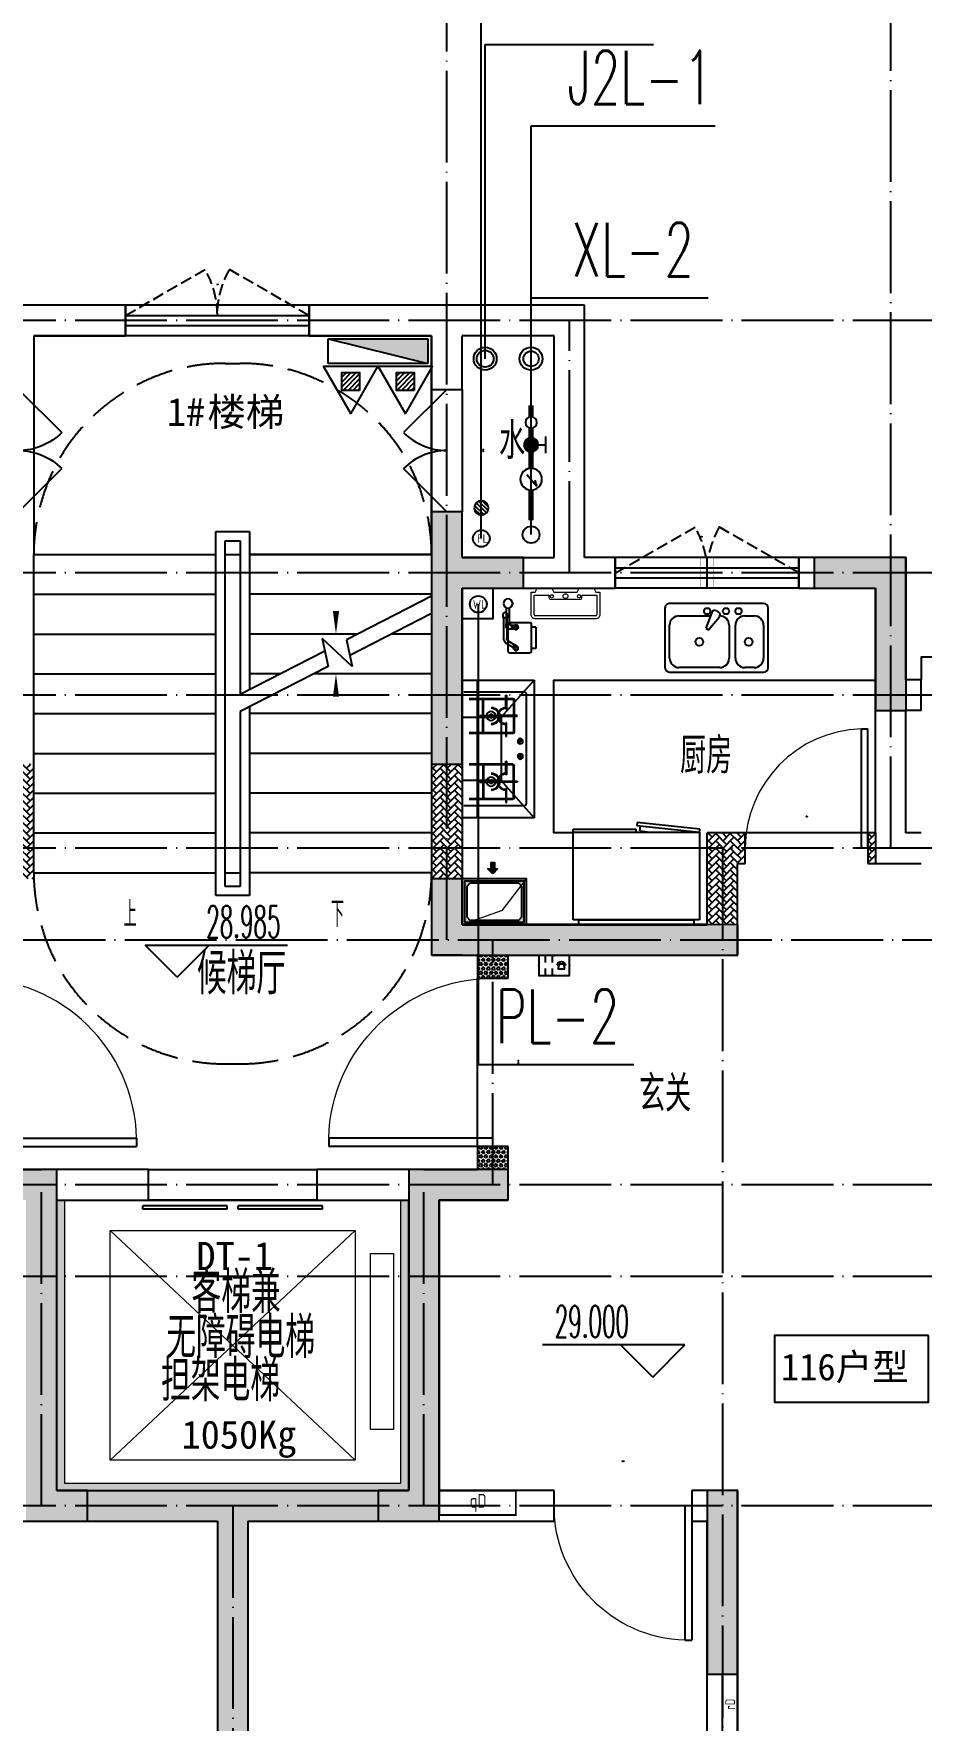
# Model space of a CAD drawing. Extents: x 27938 to 1507990, y 110129 to 923079.
# Drawn here: x 839117 to 844917, y 367223 to 378249 of the extents above; entities that cross this region are included whole.
import ezdxf
from ezdxf.enums import TextEntityAlignment as Align

# ---------------------------------------------------------------- set-up
doc = ezdxf.new("R2010")
doc.units = 0
doc.header["$LTSCALE"] = 1000
doc.header["$MEASUREMENT"] = 0
doc.linetypes.add('DASH', pattern=[0.35, 0.25, -0.1])
doc.linetypes.add('DOTE', pattern=[2.42, 2, -0.2, 0.02, -0.2])
for name, color, linetype, lineweight in [('3.5方案汇报，与郭总、侯月琴确定户型_t8$0$STAIR', 2, 'Continuous', 18), ('EQUIP-消防', 3, 'Continuous', 20), ('填充', 251, 'Continuous', 5), ('平面-空调室内机', 176, 'Continuous', 9), ('平面-空调预留孔', 173, 'Continuous', 15), ('空调', 76, 'Continuous', 13), ('立面-洞口示意', 152, 'Continuous', 13)]:
    doc.layers.add(name, color=color, linetype=linetype, lineweight=lineweight)
for name, color, linetype in [('AH-FURNITURE', 1, 'Continuous'), ('COLUMN', 9, 'Continuous'), ('DIM_ELEV', 3, 'Continuous'), ('DIM_SYMB', 3, 'Continuous'), ('DIM_不分区消火栓', 1, 'Continuous'), ('DIM_管井排水', 5, 'Continuous'), ('DIM_给水', 3, 'Continuous'), ('DIM_餐饮排水', 31, 'Continuous'), ('DOTE', 1, 'Continuous'), ('EQUIP-安防', 3, 'Continuous'), ('EQUIP_地漏', 7, 'Continuous'), ('EQUIP_消火栓', 7, 'Continuous'), ('EQUIP_消防', 7, 'Continuous'), ('IP-bath&kitchen-JOHNSON', 4, 'Continuous'), ('LVTRY', 6, 'Continuous'), ('PUB_HATCH', 8, 'Continuous'), ('PUB_TEXT', 4, 'Continuous'), ('STAIR', 2, 'Continuous'), ('VPIPE-不分区消火栓', 1, 'Continuous'), ('VPIPE-中水', 122, 'Continuous'), ('VPIPE-凝结', 150, 'N'), ('VPIPE-废水', 31, 'Continuous'), ('VPIPE-消防', 1, 'X1'), ('VPIPE-管井排水', 210, 'GF'), ('VPIPE-给水', 3, 'J1'), ('VPIPE-给水中', 72, 'J2'), ('VPIPE-餐饮排水', 41, 'P'), ('WALL', 9, 'Continuous'), ('WINDOW', 4, 'Continuous'), ('WINDOW_TEXT', 7, 'Continuous'), ('保温', 6, 'Continuous'), ('建筑-排气道', 9, 'Continuous'), ('机电标识类', 1, 'Continuous'), ('污水', 3, 'Continuous'), ('看线', 251, 'Continuous'), ('给水', 4, 'Continuous')]:
    doc.layers.add(name, color=color, linetype=linetype)
doc.styles.add('_TCH_DIM', font='SIMPLEX.shx', dxfattribs={"width": 0.7, "bigfont": 'GBCBIG.shx'})
doc.styles.add('_TCH_WINDOW', font='SIMPLEX.shx', dxfattribs={"width": 0.7, "height": 3.5, "bigfont": 'GBCBIG.shx'})
doc.styles.add('_TEL_DIM', font='SIMPLEX', dxfattribs={"width": 0.8, "height": 3.5, "bigfont": 'HZTXT'})
doc.styles.add('_TWT_SERIAL', font='SIMPLEX', dxfattribs={"width": 0.8, "height": 3.5, "bigfont": 'HZTXT'})
doc.styles.add('DIM_FONT', font='SIMPLEX.shx', dxfattribs={"width": 0.56})
doc.styles.get("Standard").update_dxf_attribs({"font": 'gbenor.shx', "bigfont": 'gbcbig.shx'})
doc.styles.add('房间名称', font='TSSDENG', dxfattribs={"width": 0.8, "bigfont": 'HZTXT'})
doc.styles.add('黑体', font='simhei.ttf')
doc.linetypes.add('GF', pattern='A,3,-0.2,["GF",Standard,S=0.25,R=0,X=-0.1,Y=-0.115],-0.35', length=3.55)
doc.linetypes.add('J1', pattern='A,3,-0.2,["J1",Standard,S=0.25,R=0,X=-0.1,Y=-0.115],-0.35', length=3.55)
doc.linetypes.add('J2', pattern='A,3,-0.2,["J2",Standard,S=0.25,R=0,X=-0.1,Y=-0.115],-0.35', length=3.55)
doc.linetypes.add('N', pattern='A,3,-0.2,["N",Standard,S=0.25,R=0,X=-0.1,Y=-0.115],-0.2', length=3.4)
doc.linetypes.add('P', pattern='A,3,-0.2,["P",Standard,S=0.25,R=0,X=-0.1,Y=-0.115],-0.2', length=3.4)
doc.linetypes.add('X1', pattern='A,3,-0.2,["X1",Standard,S=0.25,R=0,X=-0.1,Y=-0.115],-0.35', length=3.55)
pattern_1 = [(45, (0, 0), (0, 47.4157523), [100.584, -33.528]), (135, (23.708, 23.708), (3e-15, 47.4157523), [100.584, -33.528])]
pattern_2 = [(90, (0, 0), (-16.49778, 1e-15), [9.525, -19.05]), (210, (0, 0), (8.24889, -14.2874966), [9.525, -19.05]), (150, (6e-16, 9.525), (-8.24889, -14.2874966), [9.525, -19.05])]

# ---------------------------------------------------------------- blocks, each defined once
blk = doc.blocks.new('GDGDGDSDA')
at = {"layer": 'DOTE', "color": 0, "linetype": 'DOTE', "ltscale": 0.3}
for p, q in [((433235, 370059), (433235, 376108)), ((436135, 370658), (436135, 376108)), ((471335, 374108), (417335, 374108)), ((434035, 372458), (434035, 374108)), ((471335, 372458), (417335, 372458)), ((471335, 371658), (417335, 371658)), ((471335, 370658), (417335, 370658)), ((435035, 370658), (435035, 359558)), ((417335, 370059), (471335, 370059)), ((433535, 368458), (433535, 370058)), ((471335, 368458), (417335, 368458)), ((430585, 366358), (430585, 368458)), ((433085, 366358), (433085, 368458)), ((471335, 367858), (417335, 367858)), ((471335, 366358), (417335, 366358)), ((431835, 366358), (431835, 359558))]:
    blk.add_line(p, q, dxfattribs=at)
blk = doc.blocks.new('rtyg7uyhg')
at = {"layer": 'LVTRY', "color": 0}
for p, q in [((193590, 45458), (193590, 45069)), ((194235, 45489), (193621, 45489)), ((193896, 45430), (193858, 45326)), ((193926, 45440), (193940, 45432)), ((194265, 45069), (194265, 45458)), ((193621, 45131), (193621, 45346)), ((193682, 45407), (193888, 45407)), ((193858, 45326), (193875, 45316)), ((193875, 45316), (193946, 45401)), ((194010, 45346), (194010, 45131)), ((194051, 45131), (194051, 45346)), ((194112, 45407), (194173, 45407)), ((194235, 45346), (194235, 45131)), ((193621, 45039), (194235, 45039)), ((193948, 45069), (193682, 45069)), ((194173, 45069), (194112, 45069))]:
    blk.add_line(p, q, dxfattribs=at)
for centre, radius in [((193866, 45438), 20.5), ((193989, 45438), 20.5), ((194071, 45438), 20.5), ((193815, 45238), 25.6), ((194137, 45238), 25.6)]:
    blk.add_circle(centre, radius, dxfattribs=at)
for centre, radius, start, end in [((193621, 45458), 30.7, 90, 180), ((193916, 45423), 20.5, 60, 159.4623), ((193930, 45414), 20.5, 320.5377, 60), ((194235, 45458), 30.7, 360, 90), ((193682, 45346), 61.4, 90, 180), ((193948, 45346), 61.4, 360, 90), ((194112, 45346), 61.4, 90, 180), ((194173, 45346), 61.4, 360, 90), ((193682, 45131), 61.4, 180, 270), ((193948, 45131), 61.4, 270, 360), ((194112, 45131), 61.4, 180, 270), ((194173, 45131), 61.4, 270, 360), ((193621, 45069), 30.7, 180, 270), ((194235, 45069), 30.7, 270, 360)]:
    blk.add_arc(centre, radius, start, end, dxfattribs=at)
at = {"layer": 'LVTRY', "color": 0, "style": 'DIM_FONT', "width": 0.8, "flags": 9}
for tag in ['YSIZE', 'XSIZE']:
    blk.add_attdef(tag, (193928, 45488), '', height=0.5, rotation=90, dxfattribs=at)
blk = doc.blocks.new('A$C60D053AF')
at = {"layer": 'AH-FURNITURE', "color": 0}
for p, q in [((233, -90), (128, -90)), ((233, -110), (128, -110)), ((193, -71), (328, -71)), ((193, -91), (328, -91)), ((342, -97), (370, -143)), ((356, -83), (384, -129)), ((245, -129), (245, -122)), ((265, -129), (265, -122)), ((255, -281), (255, -251)), ((255, -281), (393, -281)), ((393, -281), (393, -251))]:
    blk.add_line(p, q, dxfattribs=at)
for points in [[(170, -68, 1), (170, -94), (193, -94), (193, -68)], [(234, -251), (414, -251, 0.414214), (424, -241), (424, -111, 0.414214), (414, -101), (234, -101, 0.414214), (224, -111), (224, -241, 0.414214)], [(268, -122), (268, -107, 0.414214), (248, -87), (233, -87), (233, -113), (242, -113), (242, -122)], [(242, -152, 1), (268, -152), (268, -129), (242, -129)], [(384, -161, 1), (402, -143), (386, -127), (368, -145)]]:
    blk.add_lwpolyline(points, format="xyb", close=True, dxfattribs=at)
for centre, radius in [((100, -100), 30), ((255, -152), 15), ((255, -152), 10), ((393, -152), 15), ((393, -152), 10)]:
    blk.add_circle(centre, radius, dxfattribs=at)
for radius in [40, 20]:
    blk.add_arc((328, -111), radius, 45, 90, dxfattribs=at)
blk = doc.blocks.new('A-Kitchen-7')
at = {"layer": 'LVTRY', "color": 0}
for p, q in [((-519, 780), (-7, 834)), ((-7, 834), (-4, 811)), ((-515, 756), (-519, 780)), ((-4, 811), (-515, 756)), ((515, 756), (-515, 756)), ((-515, 756), (-515, 40)), ((-486, 761), (-485, 756)), ((-29, 767), (-112, 756)), ((-29, 767), (-35, 806)), ((515, 780), (0, 780)), ((0, 756), (0, 780)), ((515, 756), (515, 780)), ((515, 40), (515, 756)), ((-515, 40), (515, 40))]:
    blk.add_line(p, q, dxfattribs=at)
blk.add_lwpolyline([(-469, 40), (-469, 0), (469, 0), (469, 40)], close=True, dxfattribs=at)
blk = doc.blocks.new('*U41')
h = blk.add_hatch(color=0)
h.set_gradient(color1=(0, 0, 255), rotation=180, tint=1)
h.paths.add_polyline_path([(0, 0), (-6.35, -6.35), (-6.35, -2.159), (-15, -2.159), (-15, 2.159), (-6.35, 2.159), (-6.35, 6.35)])
at = {"color": 0, "linetype": 'Continuous'}
blk.add_lwpolyline([(0, 0), (-6.35, -6.35), (-6.35, -2.159), (-15, -2.159), (-15, 2.159), (-6.35, 2.159), (-6.35, 6.35)], close=True, dxfattribs=at)
blk = doc.blocks.new('sgrsefv')
at = {"layer": 'PUB_HATCH'}
blk.add_hatch(color=0, dxfattribs=at).paths.add_polyline_path([(1112933, 840916), (1112933, 840646), (1113073, 840646), (1113073, 840661), (1112968, 840661), (1112948, 840681), (1112948, 840881), (1112968, 840901), (1113288, 840901), (1113308, 840881), (1113308, 840681), (1113288, 840661), (1113183, 840661), (1113183, 840646), (1113323, 840646), (1113323, 840916)])
at = {"layer": 'LVTRY', "color": 0}
for p, q in [((1113073, 840661), (1113073, 840646)), ((1113183, 840661), (1113183, 840646))]:
    blk.add_line(p, q, dxfattribs=at)
for points in [[(1112918, 840931), (1113338, 840931), (1113338, 840631), (1112918, 840631)], [(1112933, 840916), (1113323, 840916), (1113323, 840646), (1112933, 840646)], [(1113288, 840661), (1112968, 840661), (1112948, 840681), (1112948, 840881), (1112968, 840901), (1113288, 840901), (1113308, 840881), (1113308, 840681), (1113288, 840661)]]:
    blk.add_lwpolyline(points, close=True, dxfattribs=at)
at = {"layer": '立面-洞口示意', "color": 0}
blk.add_lwpolyline([(1112918, 840931), (1113182, 840837), (1113338, 840631)], dxfattribs=at)
at = {"layer": '建筑-排气道', "color": 8, "xscale": -5, "yscale": 5, "zscale": 5, "rotation": 270}
blk.add_blockref('*U41', (1113118, 840599), dxfattribs=at)
blk = doc.blocks.new('FRSDFDGDGDRGDR')
at = {"layer": '平面-空调预留孔', "color": 0}
for p, q in [((699612, 775044), (699612, 775441)), ((699619, 775448), (699746, 775448)), ((699746, 775448), (699746, 775355)), ((699720, 775342), (699720, 775143)), ((699727, 775349), (699740, 775349)), ((699727, 775136), (699740, 775136)), ((699746, 775037), (699619, 775037)), ((699746, 775130), (699746, 775037))]:
    blk.add_line(p, q, dxfattribs=at)
blk.add_lwpolyline([(699766, 775167), (699793, 775154), (699793, 775057), (699766, 775044), (699766, 775018), (699619, 775018, -0.414214), (699593, 775044), (699593, 775441, -0.414214), (699619, 775468), (699766, 775468), (699766, 775441), (699793, 775428), (699793, 775332), (699766, 775318)], format="xyb", close=True, dxfattribs=at)
for centre, radius in [((699740, 775243), 15.8), ((699740, 775332), 10.6), ((699740, 775154), 10.6)]:
    blk.add_circle(centre, radius, dxfattribs=at)
for centre, start, end in [((699619, 775441), 90, 180), ((699740, 775355), 270, 360), ((699727, 775342), 90, 180), ((699727, 775143), 180, 270), ((699740, 775130), 0, 90), ((699619, 775044), 180, 270)]:
    blk.add_arc(centre, 6.6, start, end, dxfattribs=at)
blk = doc.blocks.new('GDGDRGDRGRD')
at = {"layer": 'LVTRY', "color": 0}
for p, q in [((430081, 371515), (429865, 371758)), ((430335, 371758), (429865, 371758)), ((429865, 371758), (429865, 370858)), ((430235, 370858), (430235, 371758)), ((429915, 370948), (429915, 371668)), ((429925, 371678), (430325, 371678)), ((429995, 371628), (429995, 371418)), ((430000, 371628), (430000, 371418)), ((430290, 371638), (430005, 371638)), ((430290, 371633), (430005, 371633)), ((430045, 371658), (430045, 371568)), ((430050, 371658), (430045, 371658)), ((430050, 371568), (430050, 371658)), ((430195, 371418), (430195, 371628)), ((430200, 371418), (430200, 371628)), ((430235, 371668), (430235, 370948)), ((429975, 371526), (430102, 371526)), ((429975, 371521), (429975, 371526)), ((430102, 371521), (429975, 371521)), ((430045, 371568), (430050, 371568)), ((430045, 371388), (430045, 371478)), ((430045, 371478), (430050, 371478)), ((430050, 371478), (430050, 371388)), ((430335, 371515), (430081, 371515)), ((430081, 371515), (430081, 371100)), ((430220, 371526), (430092, 371526)), ((430092, 371526), (430092, 371521)), ((430092, 371521), (430220, 371521)), ((430102, 371526), (430102, 371521)), ((430220, 371521), (430220, 371526)), ((430235, 371100), (430235, 371515)), ((429955, 371339), (429955, 371378)), ((430005, 371413), (430290, 371413)), ((430005, 371408), (430290, 371408)), ((430050, 371388), (430045, 371388)), ((429935, 371358), (429974, 371358)), ((429935, 371258), (429974, 371258)), ((429955, 371239), (429955, 371278)), ((429995, 370988), (429995, 371198)), ((430000, 370988), (430000, 371198)), ((430005, 371208), (430290, 371208)), ((430005, 371203), (430290, 371203)), ((430045, 371228), (430045, 371138)), ((430050, 371228), (430045, 371228)), ((430045, 371138), (430050, 371138)), ((430050, 371138), (430050, 371228)), ((430195, 371198), (430195, 370988)), ((430200, 371198), (430200, 370988)), ((429865, 370858), (430081, 371100)), ((430102, 371096), (429975, 371096)), ((429975, 371096), (429975, 371091)), ((429975, 371091), (430102, 371091)), ((430045, 370958), (430045, 371048)), ((430045, 371048), (430050, 371048)), ((430050, 371048), (430050, 370958)), ((430081, 371100), (430335, 371100)), ((430092, 371091), (430092, 371096)), ((430092, 371096), (430220, 371096)), ((430220, 371091), (430092, 371091)), ((430102, 371091), (430102, 371096)), ((430220, 371096), (430220, 371091)), ((430325, 370938), (429925, 370938)), ((430290, 370983), (430005, 370983)), ((430290, 370978), (430005, 370978)), ((430050, 370958), (430045, 370958)), ((429865, 370858), (430335, 370858))]:
    blk.add_line(p, q, dxfattribs=at)
blk.add_lwpolyline([(429609, 370758), (429735, 370758), (429735, 371758), (427635, 371758)], dxfattribs=at)
for centre, radius in [((430147, 371523), 29.7), ((430147, 371523), 11.7), ((429955, 371358), 17), ((429955, 371258), 17), ((430147, 371093), 29.7), ((430147, 371093), 11.7)]:
    blk.add_circle(centre, radius, dxfattribs=at)
for centre, radius, start, end in [((429925, 371668), 10, 90, 180), ((430005, 371628), 10, 90, 180), ((430005, 371628), 5, 90, 180), ((430047, 371523), 56.7, 2.2742, 87.7258), ((430147, 371523), 56.7, 92.2742, 177.7258), ((430190, 371628), 10, 0, 90), ((430190, 371628), 5, 0, 90), ((430225, 371668), 10, 0, 90), ((430047, 371523), 52.2, 2.4704, 87.5296), ((430047, 371523), 56.7, 272.2742, 357.7258), ((430047, 371523), 52.2, 272.4704, 357.5296), ((430147, 371523), 56.7, 182.2742, 267.7258), ((430147, 371523), 52.2, 92.4704, 177.5296), ((430147, 371523), 52.2, 182.4704, 267.5296), ((430005, 371418), 10, 180, 270), ((430005, 371418), 5, 180, 270), ((430190, 371418), 5, 270, 0), ((430190, 371418), 10, 270, 0), ((430005, 371198), 10, 90, 180), ((430005, 371198), 5, 90, 180), ((430047, 371093), 56.7, 2.2742, 87.7258), ((430047, 371093), 52.2, 2.4704, 87.5296), ((430147, 371093), 56.7, 92.2742, 177.7258), ((430147, 371093), 52.2, 92.4704, 177.5296), ((430190, 371198), 10, 0, 90), ((430190, 371198), 5, 0, 90), ((430047, 371093), 56.7, 272.2742, 357.7258), ((430047, 371093), 52.2, 272.4704, 357.5296), ((430147, 371093), 56.7, 182.2742, 267.7258), ((430147, 371093), 52.2, 182.4704, 267.5296), ((429925, 370948), 10, 180, 270), ((430005, 370988), 10, 180, 270), ((430005, 370988), 5, 180, 270), ((430190, 370988), 5, 270, 0), ((430190, 370988), 10, 270, 0), ((430225, 370948), 10, 270, 0)]:
    blk.add_arc(centre, radius, start, end, dxfattribs=at)
at = {"color": 8, "xscale": -1, "rotation": 270}
blk.add_blockref('FRSDFDGDGDRGDR', (-345583, -327434), dxfattribs=at)
at = {"color": 8, "xscale": -1}
blk.add_blockref('rtyg7uyhg', (622600, 326770), dxfattribs=at)
at = {"color": 8}
for name, p, rotation in [('A$C60D053AF', (430135, 372358), 270), ('sgrsefv', (1543253, 1211090), 180)]:
    blk.add_blockref(name, p, dxfattribs=dict(at, rotation=rotation))
at = {"layer": 'LVTRY', "color": 8, "extrusion": (0, 0, -1), "xscale": -0.7999999999883585, "yscale": 0.7999999999883585, "zscale": -0.7999999999883585}
blk.add_blockref('A-Kitchen-7', (-429197, 370159), dxfattribs=at)
blk = doc.blocks.new('GFDGFSDFGD')
at = {"layer": 'PUB_HATCH'}
for points in [[(434617, 374624), (435017, 374624), (435017, 374824), (434617, 374824), (434617, 375124), (434417, 375124), (434417, 373474), (434617, 373474)], [(436917, 374824), (436917, 374624), (437317, 374624), (437317, 373824), (437517, 373824), (437517, 374824)], [(436417, 372423), (436217, 372424), (434617, 372424), (434617, 372724), (434417, 372724), (434417, 372224), (436417, 372224)], [(431967, 370824), (431317, 370824), (431317, 370624), (431767, 370624), (431767, 368524), (432167, 368524), (432167, 368724), (431967, 368724)], [(434267, 370824), (434267, 368724), (434067, 368724), (434067, 368524), (434467, 368524), (434467, 370624), (434917, 370624), (434917, 370824)], [(436417, 368724), (436217, 368724), (436217, 367524), (436417, 367524)]]:
    blk.add_hatch(color=0, dxfattribs=at).paths.add_polyline_path(points)
at = {"layer": 'COLUMN', "color": 0}
for p, q in [((434617, 375124), (434417, 375124)), ((434417, 375124), (434417, 373474)), ((434617, 374824), (434617, 375124)), ((435017, 374824), (434617, 374824)), ((435017, 374624), (435017, 374824)), ((436917, 374824), (436917, 374624)), ((437517, 374824), (436917, 374824)), ((437517, 373824), (437517, 374824)), ((434617, 374624), (435017, 374624)), ((434617, 373474), (434617, 374624)), ((436917, 374624), (437317, 374624)), ((437317, 374624), (437317, 373824)), ((437317, 373824), (437517, 373824)), ((434417, 373474), (434617, 373474)), ((434617, 372724), (434417, 372724)), ((434417, 372724), (434417, 372224)), ((434617, 372424), (434617, 372724)), ((436217, 372424), (434617, 372424)), ((436417, 372423), (436217, 372424)), ((436417, 372224), (436417, 372423)), ((434417, 372224), (436417, 372224)), ((431967, 370824), (431317, 370824)), ((431967, 368724), (431967, 370824)), ((434267, 370824), (434267, 368724)), ((434917, 370824), (434267, 370824)), ((434917, 370624), (434917, 370824)), ((434467, 368524), (434467, 370624)), ((434467, 370624), (434917, 370624)), ((432167, 368724), (431967, 368724)), ((432167, 368524), (432167, 368724)), ((434267, 368724), (434067, 368724)), ((434067, 368724), (434067, 368524)), ((436417, 368724), (436217, 368724)), ((436217, 368724), (436217, 367524)), ((436417, 367524), (436417, 368724)), ((431767, 368524), (432167, 368524)), ((434067, 368524), (434467, 368524)), ((436217, 367524), (436417, 367524))]:
    blk.add_line(p, q, dxfattribs=at)
blk = doc.blocks.new('GDFGDGRD')
at = {"layer": '保温', "linetype": 'ByBlock', "ltscale": 10}
h = blk.add_hatch(dxfattribs=at)
h.set_pattern_fill('AR-HBONE', color=251, scale=55)
h.set_pattern_definition(pattern_1)
h.paths.add_polyline_path([(431617, 372724), (431817, 372724), (431817, 373474), (431617, 373474)])
h = blk.add_hatch(dxfattribs=at)
h.set_pattern_fill('AR-HBONE', color=251, scale=55)
h.set_pattern_definition(pattern_1)
h.paths.add_polyline_path([(434617, 372724), (434417, 372724), (434416, 373474), (434616, 373474)])
h = blk.add_hatch(dxfattribs=at)
h.set_pattern_fill('AR-HBONE', color=251, scale=55)
h.set_pattern_definition(pattern_1)
h.paths.add_polyline_path([(436215, 372424), (436217, 373024), (436417, 373024), (436415, 372424)])
h = blk.add_hatch(dxfattribs=at)
h.set_pattern_fill('AR-HBONE', color=251, scale=55)
h.set_pattern_definition(pattern_1)
h.paths.add_polyline_path([(436417, 372824), (436417, 373024), (436467, 373024), (436467, 372824)])
h = blk.add_hatch(dxfattribs=at)
h.set_pattern_fill('AR-HBONE', color=251, scale=55)
h.set_pattern_definition(pattern_1)
h.paths.add_polyline_path([(437267, 372824), (437267, 373024), (437317, 373024), (437317, 372824)])
at = {"layer": '保温', "linetype": 'Continuous', "ltscale": 10}
h = blk.add_hatch(dxfattribs=at)
h.set_pattern_fill('HEX', color=251, scale=10, angle=90, style=0)
h.set_pattern_definition(pattern_2)
h.paths.add_polyline_path([(434917, 372074), (434717, 372074), (434716, 372224), (434916, 372224)])
h = blk.add_hatch(dxfattribs=at)
h.set_pattern_fill('HEX', color=251, scale=10, angle=90, style=0)
h.set_pattern_definition(pattern_2)
h.paths.add_polyline_path([(434917, 370824), (434717, 370824), (434716, 370974), (434916, 370974)])
h = blk.add_hatch(dxfattribs=at)
h.set_pattern_fill('HEX', color=251, scale=10, angle=90, style=0)
h.set_pattern_definition([(90, (-70765.891, -151624.736), (-16.49778, 1e-15), [9.525, -19.05]), (210, (-70765.891, -151624.736), (8.24889, -14.2874966), [9.525, -19.05]), (150, (-70765.891, -151615.211), (-8.24889, -14.2874966), [9.525, -19.05])])
h.paths.add_polyline_path([(434067, 368524), (434067, 368724), (432167, 368724), (432167, 368524)])
h = blk.add_hatch(dxfattribs=at)
h.set_pattern_fill('HEX', color=251, scale=10, angle=90, style=0)
h.set_pattern_definition([(90, (-70765.891, -152124.736), (-16.49778, 1e-15), [9.525, -19.05]), (210, (-70765.891, -152124.736), (8.24889, -14.2874966), [9.525, -19.05]), (150, (-70765.891, -152115.211), (-8.24889, -14.2874966), [9.525, -19.05])])
h.paths.add_polyline_path([(433017, 363924), (433217, 363924), (433217, 368524), (433017, 368524)])
at = {"layer": '保温', "color": 251, "linetype": 'ByBlock', "ltscale": 10}
blk.add_line((437317, 373024), (437317, 372824), dxfattribs=at)
blk = doc.blocks.new('$TwtSys$00000434')
for p, q in [((-0.5, 0.5), (-0.5, -0.5)), ((-0.5, -0.5), (0.5, 0.5)), ((0.5, 0.5), (-0.5, 0.5)), ((0.5, -0.5), (0.5, 0.5)), ((-0.5, -0.5), (0.5, -0.5))]:
    blk.add_line(p, q)
blk.add_solid([(0.5, -0.5), (0.5, 0.5), (-0.5, -0.5)])
blk = doc.blocks.new('$TwtSys$00000546')
h = blk.add_hatch()
h.set_pattern_fill('ANSI31', color=1, scale=200, style=0)
h.set_pattern_definition([(45, (-38543.802, -6670.83), (-17.67767, 17.67767), [])])
h.paths.add_polyline_path([(-65, 174), (65, 174), (65, 44), (-65, 44)])
at = {"color": 1}
for points in [[(0, 344), (-198, 0), (198, 0)], [(-65, 174), (65, 174), (65, 44), (-65, 44)]]:
    blk.add_lwpolyline(points, close=True, dxfattribs=at)
blk = doc.blocks.new('A$C2705576B')
at = {"layer": '给水'}
h = blk.add_hatch(color=256, dxfattribs=at)
edge = h.paths.add_edge_path()
edge.add_arc((795, -1741), 47.2, 0, 360)
for p, q in [((740, -1645), (849, -1645)), ((795, -1741), (795, -1645)), ((601, -1768), (525, -1704)), ((525, -1704), (564, -1715))]:
    blk.add_line(p, q, dxfattribs=at)
at = {"layer": '给水', "const_width": 35.4}
for points in [[(499, -1741), (302, -1741)], [(903, -1741), (641, -1741)], [(1053, -1741), (978, -1741)]]:
    blk.add_lwpolyline(points, dxfattribs=at)
at = {"layer": '给水'}
for centre, radius in [((570, -1741), 70.8), ((795, -1741), 47.2), ((941, -1741), 37.5)]:
    blk.add_circle(centre, radius, dxfattribs=at)
blk = doc.blocks.new('$TwtSys$00000141')
at = {"color": 1}
for p, q in [((-47, 4), (-5, 46)), ((-47, 4), (-5, 46)), ((-44, -18), (18, 44)), ((-44, -18), (18, 44)), ((-33, -33), (33, 33)), ((-33, -33), (33, 33)), ((-16, -44), (44, 16)), ((-16, -44), (44, 16)), ((6, -46), (46, -6)), ((6, -46), (46, -6))]:
    blk.add_line(p, q, dxfattribs=at)
blk.add_circle((0, 0), 47, dxfattribs=at)
blk.add_circle((0, 0), 47, dxfattribs=at)
blk = doc.blocks.new('dongkong')
blk.add_wipeout([(-603756, 210771), (-603756, 210571), (-603836, 210571), (-603836, 210771)])
at = {"layer": '机电标识类', "color": 250, "linetype": 'DASH', "ltscale": 400}
for p, q in [((-603796, 210771), (-603796, 210571)), ((-603896, 210671), (-603696, 210671))]:
    blk.add_line(p, q, dxfattribs=at)
at = {"layer": '空调', "color": 6, "linetype": 'DASH', "const_width": 2}
blk.add_lwpolyline([(-603756, 210771), (-603756, 210571), (-603836, 210571), (-603836, 210771)], close=True, dxfattribs=at)
blk = doc.blocks.new('$equip$00002628')
at = {"linetype": 'Continuous'}
for p, q in [((-0.625, 0.415), (0.625, 0.415)), ((-0.625, -0.415), (-0.625, 0.415)), ((-0.472, 0.01), (-0.409, 0.01)), ((-0.446, -0.138), (-0.395, 0.058)), ((-0.395, 0.058), (-0.395, 0.058)), ((-0.395, 0.058), (-0.206, 0.058)), ((-0.206, 0.058), (-0.155, -0.138)), ((-0.191, 0.01), (-0.129, 0.01)), ((0.071, 0.129), (0.071, 0.415)), ((0.35, 0.129), (0.35, 0.415)), ((0.625, 0.415), (0.625, -0.415)), ((0.625, -0.415), (-0.625, -0.415)), ((-0.155, -0.138), (-0.446, -0.138)), ((0.071, -0.415), (0.071, -0.129)), ((0.35, -0.415), (0.35, -0.129))]:
    blk.add_line(p, q, dxfattribs=at)
at = {"const_width": 0.05}
blk.add_lwpolyline([(-0.625, 0.415), (0.625, 0.415), (0.625, -0.415), (-0.625, -0.415), (-0.625, 0.415), (0.625, 0.415)], dxfattribs=at)
at = {"linetype": 'Continuous'}
blk.add_arc((-0.3, -0.011), 0.173, 6.98974, 173.01026, dxfattribs=at)
for p in [(-0.625, 0), (0, 0.415), (0, -0.415), (0.625, 0)]:
    blk.add_point(p)
at = {"color": 7, "style": '_TEL_DIM', "flags": 1}
blk.add_attdef('A', text='', height=0.000025, dxfattribs=at).set_placement((0, 0), align=Align.MIDDLE_CENTER)
blk = doc.blocks.new('FSFSFSFSEG')
at = {"layer": 'EQUIP-消防', "const_width": 12.8}
blk.add_lwpolyline([(136867, 335153), (136467, 335153), (136467, 335053), (136867, 335053)], close=True, dxfattribs=at)
at = {"layer": 'PUB_TEXT', "color": 7, "true_color": 0xffffff, "style": '房间名称', "width": 0.8}
blk.add_text('rD', height=64.8, dxfattribs=at).set_placement((136634, 335069))
blk = doc.blocks.new('GDGRDGDRGDFD')
at = {"layer": 'EQUIP-消防', "const_width": 12.8}
blk.add_lwpolyline([(136867, 335508), (136367, 335508), (136367, 335348), (136867, 335348)], close=True, dxfattribs=at)
at = {"layer": 'PUB_TEXT', "color": 7, "true_color": 0xffffff, "style": '房间名称', "width": 0.8}
blk.add_text('qD', height=90, dxfattribs=at).set_placement((136565, 335396))
blk = doc.blocks.new('GHFHFHTFHCSDCS')
for name, p, rotation in [('GDGRDGDRGDFD', (298101, 33216), 0.0001673532306091649), ('FSFSFSFSEG', (771469, 230657), 89.99999999297357)]:
    blk.add_blockref(name, p, dxfattribs=dict(rotation=rotation))
at = {"layer": 'EQUIP-安防', "xscale": -160, "yscale": 160, "zscale": 160}
blk.add_blockref('$equip$00002628', (435217, 372157), dxfattribs=at)
blk = doc.blocks.new('$DorLib2D$00000001')
at = {"color": 0}
for p, q in [((0.45, 0.975), (0.5, 0.975)), ((0.45, 0), (0.45, 0.975)), ((0.5, 0), (0.5, 0.975)), ((0.5, 0), (0.45, 0))]:
    blk.add_line(p, q, dxfattribs=at)
at = {"color": 0, "lineweight": 13}
blk.add_arc((0.475, 0), 0.975, 91.4693, 180, dxfattribs=at)
blk = doc.blocks.new('$WINLIB2D$00000001')
at = {"color": 0}
for points in [[(-0.5, 0.5), (-0.5, -0.5)], [(-0.5, 0.5), (0.5, 0.5)], [(0.5, -0.5), (0.5, 0.5)], [(0.5, 0.1667), (-0.5, 0.1667)], [(0.5, -0.1667), (-0.5, -0.1667)], [(-0.5, -0.5), (0.5, -0.5)]]:
    blk.add_lwpolyline(points, dxfattribs=at)
blk = doc.blocks.new('$DorLib2D$00000116')
at = {"color": 0}
for p, q in [((-0.5, 0), (-0.146, 0.354)), ((0.5, 0), (0.146, 0.354))]:
    blk.add_line(p, q, dxfattribs=at)
for centre, start, end in [((-0.5, 0), 0, 45), ((0.5, 0), 135, 180)]:
    blk.add_arc(centre, 0.5, start, end, dxfattribs=at)
blk = doc.blocks.new('$DORLIB2D$00000127')
at = {"color": 0}
for points in [[(-0.533, 0.795), (-0.533, 0.69)], [(-0.033, 0.795), (-0.533, 0.795)], [(-0.033, 0.795), (-0.033, 0.69)], [(0.533, 0.795), (0.033, 0.795)], [(0.033, 0.795), (0.033, 0.69)], [(0.533, 0.795), (0.533, 0.69)], [(-0.033, 0.69), (-0.533, 0.69)], [(0.533, 0.69), (0.033, 0.69)], [(0.5, 0.5), (-0.5, 0.5)]]:
    blk.add_lwpolyline(points, dxfattribs=at)

msp = doc.modelspace()

# ---------------------------------------------------------------- hatches: boundary and pattern name
at = {"layer": '填充'}
h = msp.add_hatch(dxfattribs=at)
h.set_pattern_fill('隔热材料02', color=8, scale=100, style=0)
h.set_pattern_definition([(0, (-333791.82, -240014.906), (0, 50), []), (0, (-333791.82, -239998.24), (0, 50), []), (270, (-333748.077, -239989.61), (50, -9e-15), [5.01775, -44.98225]), (270, (-333785.536, -239989.61), (50, -9e-15), [5.01775, -44.98225]), (90, (-333760.024, -240023.537), (-50, 3e-15), [5.01775, -44.98225]), (90, (-333773.59, -240023.537), (-50, 3e-15), [5.01775, -44.98225]), (180, (-333741.794, -240031.573), (-6e-15, -50), [50.02425, 0.02425]), (135, (-333755.75, -240029.064), (3e-15, 49.99987405), [4.268, -66.44275]), (116.56505, (-333708.77, -240026.046), (0.00011283, 49.99993342), [2.805, -108.9985]), (116.56505, (-333758.77, -240026.046), (0.00011283, 49.99993342), [2.805, -108.9985]), (153.43495, (-333700.734, -240031.573), (-0.0001128, 49.9999334), [5.61, -106.1935]), (153.43495, (-333750.734, -240031.573), (-0.0001128, 49.9999334), [5.61, -106.1935]), (63.43495, (-333710.024, -240018.52), (-0.00011283, 49.99993342), [26.714, -85.0895]), (63.43495, (-333760.024, -240018.52), (-0.00011283, 49.99993342), [26.714, -85.0895]), (116.56505, (-333698.077, -239989.608), (0.00011283, 49.99993342), [2.805, -108.9985]), (116.56505, (-333748.077, -239989.608), (0.00011283, 49.99993342), [2.805, -108.9985]), (135, (-333749.33, -239987.1), (3e-15, 49.99987405), [4.268, -66.44275]), (153.43495, (-333702.35, -239984.08), (-0.0001128, 49.9999334), [5.61, -106.1935]), (153.43495, (-333752.35, -239984.08), (-0.0001128, 49.9999334), [5.61, -106.1935]), (45, (-333784.28, -239987.1), (0, 49.99987405), [4.268, -66.44275]), (63.43495, (-333735.536, -239989.608), (-0.00011283, 49.99993342), [2.805, -108.9985]), (63.43495, (-333785.536, -239989.608), (-0.00011283, 49.99993342), [2.805, -108.9985]), (26.56505, (-333731.263, -239984.08), (0.0001128, 49.9999334), [5.61, -106.1935]), (26.56505, (-333781.263, -239984.08), (0.0001128, 49.9999334), [5.61, -106.1935]), (116.56505, (-333723.589, -240018.52), (0.00011283, 49.99993342), [26.714, -85.0895]), (116.56505, (-333773.589, -240018.52), (0.00011283, 49.99993342), [26.714, -85.0895]), (45, (-333777.86, -240029.064), (0, 49.99987405), [4.268, -66.44275]), (63.43495, (-333724.843, -240026.046), (-0.00011283, 49.99993342), [2.805, -108.9985]), (63.43495, (-333774.843, -240026.046), (-0.00011283, 49.99993342), [2.805, -108.9985]), (26.56505, (-333732.88, -240031.573), (0.0001128, 49.9999334), [5.61, -106.1935]), (26.56505, (-333782.88, -240031.573), (0.0001128, 49.9999334), [5.61, -106.1935])])
h.paths.add_polyline_path([(841516.6, 370623.7), (841566.6, 370623.7), (841566.6, 368723.7), (839266.6, 368723.7), (839266.6, 370623.7), (839316.6, 370623.7), (839316.6, 368773.7), (841516.6, 368773.7)])

# ---------------------------------------------------------------- linework, layer by layer
at = {"color": 8}
msp.add_lwpolyline([(844963.6, 369737.4), (843957.6, 369737.4), (843957.6, 369301.4), (844963.6, 369301.4)], close=True, dxfattribs=at)
at = {"layer": '3.5方案汇报，与郭总、侯月琴确定户型_t8$0$STAIR', "color": 8}
for p, q in [((841216.6, 370423.7), (839616.6, 368923.7)), ((839616.6, 370423.7), (841216.6, 368923.7))]:
    msp.add_line(p, q, dxfattribs=at)
for points in [[(839616.6, 368923.7), (839616.6, 370423.7), (841216.6, 370423.7), (841216.6, 368923.7)], [(841316.6, 369123.7), (841316.6, 370273.7), (841466.6, 370273.7), (841466.6, 369123.7)]]:
    msp.add_lwpolyline(points, close=True, dxfattribs=at)
at = {"layer": 'DIM_ELEV', "color": 8}
for p, q in [((840053.7, 372079.8), (839843.7, 372289.8)), ((839843.7, 372289.8), (840774.6, 372289.8)), ((840053.7, 372079.8), (840263.7, 372289.8)), ((843371.7, 369676.5), (842440.8, 369676.5)), ((843161.7, 369466.5), (842951.7, 369676.5)), ((843161.7, 369466.5), (843371.7, 369676.5))]:
    msp.add_line(p, q, dxfattribs=at)
at = {"layer": 'DIM_SYMB', "color": 8}
for points in [[(839741.6, 372633.7, 0, 0, 0), (839741.6, 375558.7, 0, 0, 0), (841091.6, 375558.7, 0, 0, 0), (841091.6, 374323.7, 0, 40, 0), (841091.6, 374473.7, 0, 0, 0)], [(841091.6, 372633.7, 0, 0, 0), (841091.6, 374063.7, 0, 40, 0), (841091.6, 373913.7, 0, 0, 0)]]:
    msp.add_lwpolyline(points, format="xyseb", dxfattribs=at)
at = {"layer": 'DIM_不分区消火栓'}
for p, q in [((842066.6, 376123.7), (842066.6, 378178.6)), ((842066.6, 378178.6), (843166.4, 378178.6)), ((842366.6, 374973.7), (842366.6, 376521.5)), ((842366.6, 376521.5), (843523.9, 376521.5))]:
    msp.add_line(p, q, dxfattribs=at)
at = {"layer": 'DIM_管井排水'}
msp.add_line((842041.6, 374948.7), (842041.6, 378710.4), dxfattribs=at)
at = {"layer": 'DIM_给水'}
for p, q in [((842366.6, 376123.7), (842366.6, 377647.1)), ((842366.6, 377647.1), (843570.5, 377647.1))]:
    msp.add_line(p, q, dxfattribs=at)
at = {"layer": 'DIM_餐饮排水'}
for p, q in [((842021.8, 374518.7), (842021.8, 371509.5)), ((842021.8, 371509.5), (843038.3, 371509.5))]:
    msp.add_line(p, q, dxfattribs=at)
at = {"layer": 'IP-bath&kitchen-JOHNSON', "color": 8}
msp.add_lwpolyline([(842116.6, 374623.7), (842116.6, 374423.7), (841916.6, 374423.7)], dxfattribs=at)
at = {"layer": 'STAIR', "color": 8}
for p, q in [((841716.6, 376273.7), (839116.6, 376273.7)), ((839116.6, 376273.7), (839116.6, 374843.7)), ((841716.6, 374843.7), (841716.6, 376273.7)), ((840306.6, 372613.7), (840306.6, 374993.7)), ((840306.6, 374993.7), (840526.6, 374993.7)), ((840366.6, 372673.7), (840366.6, 374933.7)), ((840366.6, 374933.7), (840466.6, 374933.7)), ((840466.6, 374933.7), (840466.6, 373929.2)), ((840526.6, 374993.7), (840526.6, 373960)), ((839116.6, 372763.7), (839116.6, 374843.7)), ((839116.6, 374843.7), (840306.6, 374843.7)), ((839116.6, 374843.7), (840306.6, 374843.7)), ((840366.6, 372763.7), (840366.6, 374843.7)), ((840366.6, 374843.7), (840466.6, 374843.7)), ((840466.6, 374843.7), (840466.6, 373929.2)), ((841716.6, 374843.7), (840526.6, 374843.7)), ((840526.6, 374843.7), (841716.6, 374843.7)), ((841716.6, 374843.7), (841716.6, 374570.7)), ((839116.6, 374583.7), (840306.6, 374583.7)), ((841716.6, 374583.7), (840526.6, 374583.7)), ((841716.6, 374570.7), (841160.6, 374285.3)), ((841716.6, 374458.3), (841182.4, 374184.1)), ((841716.6, 374458.3), (841716.6, 372763.7)), ((839116.6, 374323.7), (840306.6, 374323.7)), ((841235.4, 374323.7), (840526.6, 374323.7)), ((841198.2, 374110.9), (841001, 374293.8)), ((841001, 374293.8), (841040.3, 374111.2)), ((841160.6, 374285.3), (841198.2, 374110.9)), ((841716.6, 374323.7), (841454.4, 374323.7)), ((841018.5, 374212.4), (840466.6, 373929.2)), ((839116.6, 374063.7), (840306.6, 374063.7)), ((841040.3, 374111.2), (840466.6, 373816.8)), ((840728.8, 374063.7), (840526.6, 374063.7)), ((841716.6, 374063.7), (840947.8, 374063.7)), ((839116.6, 373803.7), (840306.6, 373803.7)), ((840466.6, 373816.8), (840466.6, 372763.7)), ((840466.6, 373816.8), (840466.6, 372673.7)), ((840526.6, 373847.6), (840526.6, 372613.7)), ((841716.6, 373803.7), (840526.6, 373803.7)), ((839116.6, 373543.7), (840306.6, 373543.7)), ((841716.6, 373543.7), (840526.6, 373543.7)), ((839116.6, 373283.7), (840306.6, 373283.7)), ((841716.6, 373283.7), (840526.6, 373283.7)), ((839116.6, 373023.7), (840306.6, 373023.7)), ((841716.6, 373023.7), (840526.6, 373023.7)), ((839116.6, 372763.7), (840306.6, 372763.7)), ((840366.6, 372763.7), (840466.6, 372763.7)), ((841716.6, 372763.7), (840526.6, 372763.7)), ((840526.6, 372613.7), (840306.6, 372613.7)), ((840466.6, 372673.7), (840366.6, 372673.7))]:
    msp.add_line(p, q, dxfattribs=at)
at = {"layer": 'STAIR', "color": 8, "linetype": 'DASH'}
for points in [[(839116.6, 374843.7, -0.4142136), (840366.6, 376093.7), (840466.6, 376093.7, -0.4142136), (841716.6, 374843.7)], [(839116.6, 372763.7, 0.4142136), (840366.6, 371513.7), (840466.6, 371513.7, 0.4142136), (841716.6, 372763.7)]]:
    msp.add_lwpolyline(points, format="xyb", dxfattribs=at)
at = {"layer": 'VPIPE-不分区消火栓'}
for centre in [(842066.6, 376123.7), (842366.6, 374973.7)]:
    msp.add_circle(centre, 55, dxfattribs=at)
at = {"layer": 'VPIPE-中水', "color": 8, "linetype": 'Continuous'}
msp.add_circle((842021.8, 374518.7), 55, dxfattribs=at)
at = {"layer": 'VPIPE-凝结', "color": 8}
msp.add_line((842041.6, 375003.7), (842041.6, 375101.7), dxfattribs=at)
at = {"layer": 'VPIPE-废水', "color": 8}
msp.add_circle((842041.6, 374948.7), 55, dxfattribs=at)
at = {"layer": 'VPIPE-消防', "color": 8, "linetype": 'Continuous'}
msp.add_circle((842066.6, 376123.7), 75, dxfattribs=at)
at = {"layer": 'VPIPE-管井排水'}
msp.add_circle((842041.6, 374948.7), 55, dxfattribs=at)
at = {"layer": 'VPIPE-给水', "color": 8, "linetype": 'Continuous'}
msp.add_circle((842366.6, 376123.7), 75, dxfattribs=at)
at = {"layer": 'VPIPE-给水中'}
msp.add_circle((842366.6, 376123.7), 50, dxfattribs=at)
at = {"layer": 'VPIPE-餐饮排水'}
msp.add_circle((842021.8, 374518.7), 55, dxfattribs=at)
at = {"layer": 'WALL', "color": 8}
for p, q in [((839716.6, 376473.7), (839016.6, 376473.7)), ((839716.6, 376273.7), (839716.6, 376473.7)), ((841816.6, 376473.7), (840916.6, 376473.7)), ((840916.6, 376473.7), (840916.6, 376273.7)), ((842716.6, 376473.7), (841816.6, 376473.7)), ((842716.6, 374823.7), (842716.6, 376473.7)), ((839116.6, 376273.7), (839716.6, 376273.7)), ((840916.6, 376273.7), (841716.6, 376273.7)), ((841716.6, 376273.7), (841716.6, 375923.7)), ((842516.6, 376273.7), (841916.6, 376273.7)), ((841916.6, 375923.7), (841916.6, 376273.7)), ((842516.6, 374823.7), (842516.6, 376273.7)), ((841716.6, 375923.7), (841916.6, 375923.7)), ((841916.6, 375123.7), (841716.6, 375123.7)), ((841716.6, 375123.7), (841716.6, 374723.7)), ((841916.6, 374823.7), (841916.6, 375123.7)), ((841916.6, 374823.7), (842516.6, 374823.7)), ((842916.6, 374823.7), (842716.6, 374823.7)), ((842916.6, 374623.7), (842916.6, 374823.7)), ((844816.6, 374823.7), (844116.6, 374823.7)), ((844116.6, 374823.7), (844116.6, 374623.7)), ((844816.6, 374023.7), (844816.6, 374823.7)), ((841716.6, 374723.7), (841716.6, 372324)), ((841916.6, 374623.7), (842616.6, 374623.7)), ((841916.6, 374623.7), (841916.6, 372423.9)), ((842616.6, 374623.7), (842916.6, 374623.7)), ((844116.6, 374623.7), (844616.6, 374623.7)), ((844616.6, 373923.7), (844616.6, 374623.7)), ((844916.6, 374023.7), (844816.6, 374023.7)), ((844916.6, 373823.7), (844916.6, 374023.7)), ((844616.6, 373023.7), (844616.6, 373923.7)), ((844816.6, 373023.7), (844816.6, 373823.7)), ((844916.6, 373823.7), (844816.6, 373823.7)), ((843766.6, 373023.7), (843516.6, 373023.7)), ((843516.6, 372423.7), (843516.6, 373023.7)), ((843766.6, 372823.7), (843766.6, 373023.7)), ((844616.6, 373023.7), (844566.6, 373023.7)), ((844566.6, 373023.7), (844566.6, 372823.7)), ((844916.6, 373023.7), (844816.6, 373023.7)), ((843716.6, 372823.7), (843766.6, 372823.7)), ((843716.6, 372223.7), (843716.6, 372823.7)), ((844566.6, 372823.7), (844716.6, 372823.7)), ((844716.6, 372823.7), (844916.6, 372823.7)), ((841916.6, 372423.9), (842116.7, 372423.7)), ((842116.6, 372423.7), (843516.6, 372423.7)), ((841716.6, 372324), (841716.6, 372224)), ((841916.6, 372224), (841716.6, 372224)), ((841916.6, 372223.9), (841916.6, 372224)), ((841916.6, 372223.9), (842016.6, 372223.8)), ((842016.6, 372223.8), (842016.6, 372073.7)), ((842216.6, 372073.7), (842216.6, 372223.7)), ((842216.6, 372223.7), (843716.6, 372223.7)), ((842016.6, 372073.7), (842216.6, 372073.7)), ((842216.6, 370973.7), (842016.6, 370973.7)), ((842016.6, 370973.7), (842016.6, 370823.7)), ((842216.6, 370623.7), (842216.6, 370973.7)), ((838816.6, 370823.7), (839166.6, 370823.7)), ((839866.6, 370823.7), (839166.6, 370823.7)), ((839866.6, 370623.7), (839866.6, 370823.7)), ((841666.6, 370823.7), (840966.6, 370823.7)), ((840966.6, 370823.7), (840966.6, 370623.7)), ((841666.6, 370823.7), (842016.6, 370823.7)), ((839266.6, 368723.7), (839266.6, 370623.7)), ((839266.6, 370623.7), (839866.6, 370623.7)), ((840966.6, 370623.7), (841566.6, 370623.7)), ((841566.6, 370623.7), (841566.6, 368723.7)), ((841766.6, 370623.7), (841766.6, 368723.7)), ((841766.6, 370623.7), (842216.6, 370623.7)), ((839266.6, 368723.7), (840416.6, 368723.7)), ((840416.6, 368723.7), (841566.6, 368723.7)), ((842516.6, 368723.7), (841766.6, 368723.7)), ((842516.6, 368523.7), (842516.6, 368723.7)), ((843716.6, 368723.7), (843416.6, 368723.7)), ((843416.6, 368723.7), (843416.6, 368523.7)), ((843716.6, 365723.7), (843716.6, 368723.7)), ((838316.6, 368523.7), (839166.6, 368523.7)), ((839166.6, 368523.7), (840316.6, 368523.7)), ((840316.6, 368523.7), (840316.6, 363923.7)), ((840516.6, 368523.7), (840516.6, 363923.7)), ((840516.6, 368523.7), (841666.6, 368523.7)), ((841666.6, 368523.7), (842516.6, 368523.7)), ((843416.6, 368523.7), (843516.6, 368523.7)), ((843516.6, 365623.7), (843516.6, 368523.7))]:
    msp.add_line(p, q, dxfattribs=at)
at = {"layer": 'WINDOW', "color": 8}
for p, q in [((841716.6, 375923.7), (841716.6, 375123.7)), ((841916.6, 375923.7), (841916.6, 375123.7)), ((844566.6, 373023.7), (843766.6, 373023.7)), ((842016.6, 370973.7), (842016.6, 372073.7)), ((839866.6, 370823.7), (840966.6, 370823.7)), ((839866.6, 370623.7), (840966.6, 370623.7))]:
    msp.add_line(p, q, dxfattribs=at)
at = {"layer": 'WINDOW', "color": 8, "linetype": 'DASH', "ltscale": 0.3}
for points in [[(839716.6, 376407.1), (840236.2, 376707.1, -0.1316523), (840316.6, 376407.1)], [(840914.7, 376407.1), (840395.1, 376707.1, 0.1316523), (840314.7, 376407.1)], [(842918.4, 374723.7), (843438, 375023.7, -0.1316523), (843518.4, 374723.7)], [(844116.6, 374723.7), (843597, 375023.7, 0.1316523), (843516.6, 374723.7)]]:
    msp.add_lwpolyline(points, format="xyb", dxfattribs=at)
at = {"layer": '填充', "color": 8}
msp.add_lwpolyline([(841516.6, 370623.7), (841566.6, 370623.7), (841566.6, 368723.7), (839266.6, 368723.7), (839266.6, 370623.7), (839316.6, 370623.7), (839316.6, 368773.7), (841516.6, 368773.7)], close=True, dxfattribs=at)
at = {"layer": '看线', "color": 8, "ltscale": 0.5}
msp.add_lwpolyline([(845916.6, 374023.7), (845916.6, 374173.7), (844916.6, 374173.7), (844916.6, 374023.7)], dxfattribs=at)

# ---------------------------------------------------------------- block references
at = {"color": 8}
for name in ['GFDGFSDFGD', 'GDFGDGRD', 'GHFHFHTFHCSDCS']:
    msp.add_blockref(name, (407300, 0), dxfattribs=at)
at = {"color": 8, "xscale": -1}
msp.add_blockref('GDGDRGDRGRD', (1272251.4, 2265.4), dxfattribs=at)
at = {"layer": 'DOTE', "color": 169}
msp.add_blockref('GDGDGDSDA', (408581.8, 2265.4), dxfattribs=at)
at = {"layer": 'EQUIP_地漏', "color": 8, "xscale": -1, "rotation": 359.999999999891}
msp.add_blockref('$TwtSys$00000141', (842041.6, 375148.7), dxfattribs=at)
at = {"layer": 'EQUIP_消火栓', "color": 8, "xscale": -650, "yscale": 160, "zscale": 650, "rotation": 180}
msp.add_blockref('$TwtSys$00000434', (841366.6, 376173.7), dxfattribs=at)
at = {"layer": 'EQUIP_消防', "color": 8, "xscale": 0.9, "yscale": 0.9, "zscale": 0.9, "rotation": 180}
for p in [(841188, 376073.7), (841545.1, 376073.7)]:
    msp.add_blockref('$TwtSys$00000546', p, dxfattribs=at)
at = {"layer": 'WINDOW', "color": 8}
ref = msp.add_blockref('$WINLIB2D$00000001', (840316.6, 376373.7), dxfattribs=dict(at, xscale=-1200, yscale=-200, zscale=-1200))
ref.add_attrib('A', 'C1214', (840312.2, 376609.1), dxfattribs={"layer": 'WINDOW_TEXT', "color": 8, "ltscale": 0.5, "height": 4.25, "style": '_TCH_WINDOW', "width": 0.494118})
ref = msp.add_blockref('$DorLib2D$00000116', (839016.6, 375523.7), dxfattribs=dict(at, xscale=800, yscale=-800, zscale=800, rotation=89.99999999025357))
ref.add_attrib('A', 'BFM0818', (838781.2, 375517.1), dxfattribs={"layer": 'WINDOW_TEXT', "color": 8, "ltscale": 0.5, "height": 4.25, "rotation": 90, "style": '_TCH_WINDOW', "width": 0.494118})
ref = msp.add_blockref('$DorLib2D$00000116', (841816.6, 375523.7), dxfattribs=dict(at, xscale=-800, yscale=-800, zscale=-800, rotation=270.0000100699408))
ref.add_attrib('A', 'BFM0818', (842056.2, 375517.1), dxfattribs={"layer": 'WINDOW_TEXT', "color": 8, "ltscale": 0.5, "height": 4.25, "rotation": 90.00001, "style": '_TCH_WINDOW', "width": 0.494118})
ref = msp.add_blockref('$DorLib2D$00000001', (844166.6, 372923.7), dxfattribs=dict(at, xscale=-800, yscale=-800, zscale=-800, rotation=179.9999999993937))
ref.add_attrib('A', 'M0822', (844161.7, 373129.8), dxfattribs={"layer": 'WINDOW_TEXT', "color": 8, "ltscale": 0.5, "height": 4.25, "rotation": 360, "style": '_TCH_WINDOW', "width": 0.494118})
ref = msp.add_blockref('$DorLib2D$00000001', (838716.6, 371523.7), dxfattribs=dict(at, xscale=-1100, yscale=-1100, zscale=-1100, rotation=90.00000000947153))
ref.add_attrib('A', 'YFDM1122', (838551.7, 371513.3), dxfattribs={"layer": 'WINDOW_TEXT', "color": 8, "ltscale": 0.5, "height": 5.95, "rotation": 90, "style": '_TCH_WINDOW', "width": 0.494118})
ref = msp.add_blockref('$DorLib2D$00000001', (842116.6, 371523.7), dxfattribs=dict(at, xscale=-1100, yscale=1100, zscale=-1100, rotation=89.99999999052845))
ref.add_attrib('A', 'YFDM1122', (842287.4, 371513.3), dxfattribs={"layer": 'WINDOW_TEXT', "color": 8, "ltscale": 0.5, "height": 5.95, "rotation": 90, "style": '_TCH_WINDOW', "width": 0.494118})
at = {"layer": 'WINDOW', "color": 8, "xscale": 1100, "yscale": -200, "zscale": 1100}
msp.add_blockref('$DORLIB2D$00000127', (840416.6, 370723.7), dxfattribs=at)
at = {"layer": 'WINDOW', "color": 8}
ref = msp.add_blockref('$DorLib2D$00000001', (842966.6, 368623.7), dxfattribs=dict(at, xscale=900, yscale=-900, zscale=900, rotation=1.101422729913818e-09))
ref.add_attrib('A', 'M0922', (842959.7, 368913.2), dxfattribs={"layer": 'WINDOW_TEXT', "color": 8, "ltscale": 0.5, "height": 5.95, "rotation": 0, "style": '_TCH_WINDOW', "width": 0.494118})
at = {"layer": '污水', "color": 8, "xscale": -1, "rotation": 269.999999999891}
msp.add_blockref('A$C2705576B', (844107.8, 374765.9), dxfattribs=at)

# ---------------------------------------------------------------- texts
at = {"color": 8, "style": '黑体'}
msp.add_text('116户型', height=175, dxfattribs=at).set_placement((843999.9, 369445.2))
at = {"layer": 'DIM_ELEV', "color": 7, "style": '_TCH_DIM', "width": 0.494118}
for s, p in [('28.985', (840244, 372338.8)), ('29.000', (842521.7, 369725.5))]:
    msp.add_text(s, height=208.25, dxfattribs=at).set_placement(p)
at = {"layer": 'DIM_SYMB', "color": 7, "style": '_TCH_DIM', "width": 0.7}
for s, p in [('上', (839705.1, 372408.7)), ('下', (841058.3, 372408.7))]:
    msp.add_text(s, height=168.8, dxfattribs=at).set_placement(p)
at = {"layer": 'DIM_不分区消火栓', "color": 7, "style": '_TWT_SERIAL', "width": 0.64}
msp.add_text('XL-2', height=350, dxfattribs=at).set_placement((842632.6, 376661.5))
at = {"layer": 'DIM_给水', "color": 7, "style": '_TWT_SERIAL', "width": 0.64}
msp.add_text('J2L-1', height=350, dxfattribs=at).set_placement((842604.5, 377787.1))
at = {"layer": 'DIM_餐饮排水', "color": 7, "style": '_TWT_SERIAL', "width": 0.64}
msp.add_text('PL-2', height=350, dxfattribs=at).set_placement((842136.3, 371649.5))
at = {"layer": 'PUB_TEXT', "color": 8, "style": '黑体'}
for s, p in [('楼梯', (840251.3, 375683.8)), ('1#', (839986.6, 375683.8)), ('DT-1', (840179.5, 370166)), ('1050Kg', (840082.5, 368998.3))]:
    msp.add_text(s, height=184.01, dxfattribs=at).set_placement(p)
at = {"layer": 'PUB_TEXT', "color": 8}
for s, height, p in [('水', 236.3, (842157.6, 375468.5)), ('FL', 56, (842015.9, 374920.7)), ('WL', 56, (841986.8, 374490.7)), ('厨房', 236.31, (843340.5, 373411.4)), ('候梯厅', 270.07, (840182.8, 371968.1)), ('玄关', 236.31, (843071.9, 371201.5)), ('客梯兼', 270.07, (840147.5, 369885.8)), ('无障碍电梯', 270.07, (839982.9, 369590)), ('担架电梯', 270.07, (839948.5, 369308.5))]:
    msp.add_text(s, height=height, dxfattribs=at).set_placement(p)

# ---------------------------------------------------------------- next in the draw order: block references
at = {"layer": '平面-空调室内机', "color": 8, "ltscale": 0.3, "rotation": 180}
msp.add_blockref('dongkong', (239720.5, 585394.5), dxfattribs=at)

# ---------------------------------------------------------------- next in the draw order: block references
at = {"layer": 'WINDOW', "color": 8}
ref = msp.add_blockref('$WINLIB2D$00000001', (843516.6, 374723.7), dxfattribs=dict(at, xscale=-1200, yscale=-200, zscale=-1200, rotation=3.668558618752198e-09))
ref.add_attrib('A', 'C1214', (843475.3, 374959.1), dxfattribs={"layer": 'WINDOW_TEXT', "color": 8, "ltscale": 0.5, "height": 4.25, "rotation": 0, "style": '_TCH_WINDOW', "width": 0.494118})

doc.saveas('drawing.dxf')
